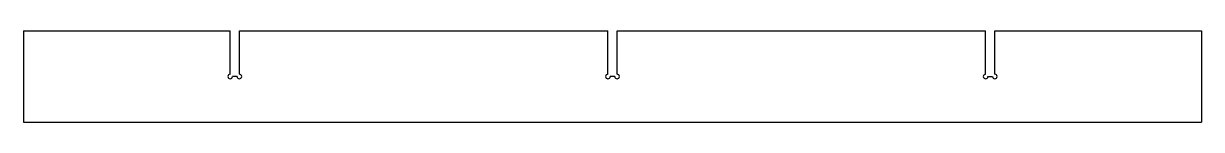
# Model space of a CAD drawing. Header units: millimetres. Extents: x -386 to 386, y 0 to 60.
import ezdxf

# ---------------------------------------------------------------- set-up
doc = ezdxf.new("R2010")
doc.units = ezdxf.units.MM

msp = doc.modelspace()

# ---------------------------------------------------------------- linework, layer by layer
at = {"color": 7, "linetype": 'Continuous', "lineweight": 25}
for p, q in [((-385.91, 60), (-250.49, 60)), ((-385.91, 60), (-385.91, 0)), ((-250.49, 31.5), (-250.49, 60)), ((-244.49, 60), (-3, 60)), ((-244.49, 31.5), (-244.49, 60)), ((-3, 31.5), (-3, 60)), ((3, 60), (244.49, 60)), ((3, 31.5), (3, 60)), ((244.49, 31.5), (244.49, 60)), ((250.49, 31.5), (250.49, 60)), ((250.49, 60), (385.91, 60)), ((385.91, 60), (385.91, 0)), ((-245.99, 30), (-248.99, 30)), ((1.5, 30), (-1.5, 30)), ((245.99, 30), (248.99, 30)), ((-385.91, 0), (385.91, 0))]:
    msp.add_line(p, q, dxfattribs=at)
for centre, start, end in [((-250.49, 30), 90, 0), ((-244.49, 30), 180, 90), ((-3, 30), 90, 0), ((3, 30), 180, 90), ((244.49, 30), 90, 0), ((250.49, 30), 180, 90)]:
    msp.add_arc(centre, 1.5, start, end, dxfattribs=at)

doc.saveas('drawing.dxf')
